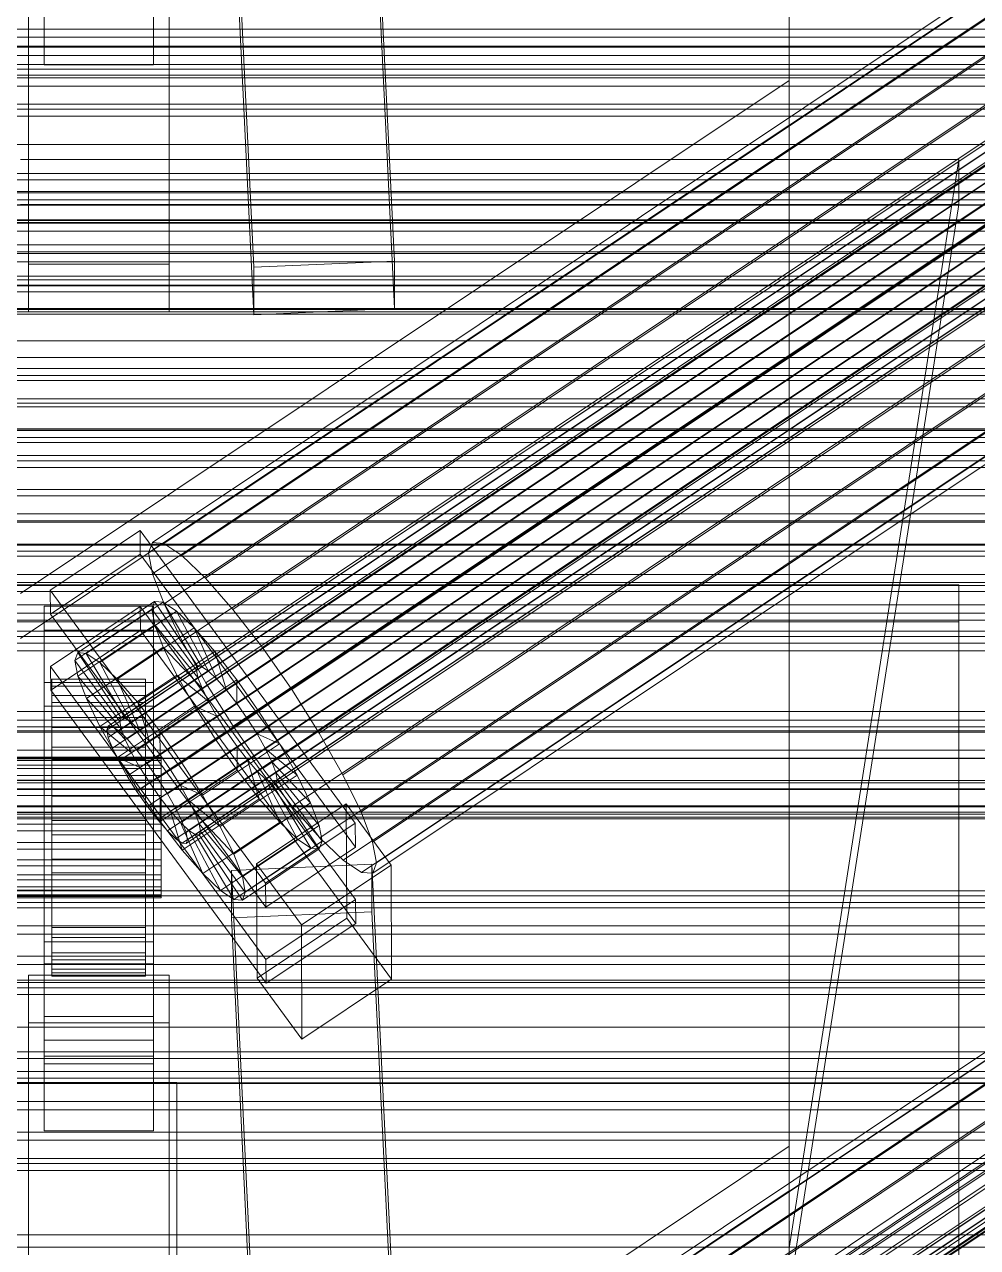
# Model space of a CAD drawing. Header units: millimetres. Extents: x -1970 to 59977, y -65068 to 6837.
# Drawn here: x 130.5 to 252.4, y -32766 to -32609.7 of the extents above; entities that cross this region are included whole.
import ezdxf

# ---------------------------------------------------------------- set-up
doc = ezdxf.new("R2010")
doc.units = ezdxf.units.MM
for name, color, linetype, lineweight in [('frontal_C01', 7, 'Continuous', 0), ('frontal_C01-mix', 7, 'Continuous', 0), ('frontal_C02', 7, 'Continuous', 0), ('frontal_C03', 7, 'Continuous', 0), ('frontal_C03-dry', 7, 'Continuous', 0), ('frontal_tolva', 7, 'Continuous', 0)]:
    doc.layers.add(name, color=color, linetype=linetype, lineweight=lineweight)

msp = doc.modelspace()

# ---------------------------------------------------------------- linework, layer by layer
at = {"layer": 'frontal_C01'}
for p, q in [((228.298, -32616.845), (228.298, -32480.607)), ((228.298, -32486.326), (228.298, -32622.564)), ((146.872, -32675.92), (331.181, -32552.922)), ((148.32, -32676.035), (332.629, -32553.036)), ((146.383, -32677.246), (330.692, -32554.247)), ((150.629, -32677.582), (334.938, -32554.584)), ((141.218, -32699.409), (355.017, -32556.731)), ((141.731, -32699.45), (355.53, -32556.772)), ((146.887, -32679.922), (331.197, -32556.924)), ((141.045, -32699.879), (354.844, -32557.201)), ((141.224, -32700.827), (355.022, -32558.149)), ((142.549, -32699.998), (356.348, -32557.32)), ((143.617, -32701.017), (357.415, -32558.339)), ((153.641, -32680.457), (337.95, -32557.459)), ((141.742, -32702.189), (355.541, -32559.511)), ((144.861, -32702.436), (358.659, -32559.758)), ((142.565, -32703.872), (356.363, -32561.194)), ((359.995, -32561.482), (146.196, -32704.16)), ((148.35, -32683.766), (332.659, -32560.768)), ((157.152, -32684.464), (341.461, -32561.465)), ((143.635, -32705.761), (357.434, -32563.084)), ((147.533, -32706.07), (361.332, -32563.393)), ((144.881, -32707.728), (358.68, -32565.05)), ((148.779, -32708.037), (362.578, -32565.359)), ((150.672, -32688.516), (334.981, -32565.518)), ((345.231, -32566.33), (160.922, -32689.328)), ((146.218, -32709.639), (360.017, -32566.961)), ((149.85, -32709.927), (363.648, -32567.249)), ((147.554, -32711.362), (361.352, -32568.685)), ((150.672, -32711.61), (364.471, -32568.932)), ((148.798, -32712.782), (362.596, -32570.104)), ((151.191, -32712.972), (364.989, -32570.294)), ((153.694, -32693.848), (338.003, -32570.85)), ((149.865, -32713.801), (363.664, -32571.123)), ((150.683, -32714.349), (364.482, -32571.671)), ((151.196, -32714.39), (364.995, -32571.712)), ((151.369, -32713.92), (365.168, -32571.242)), ((164.693, -32694.72), (349.002, -32571.722)), ((157.211, -32699.399), (341.52, -32576.401)), ((168.21, -32700.271), (352.519, -32577.273)), ((159.83, -32640.723), (156.962, -32581.581)), ((160.982, -32704.791), (345.291, -32581.793)), ((174.943, -32580.79), (177.811, -32639.932)), ((171.232, -32705.603), (355.541, -32582.605)), ((164.752, -32709.655), (349.061, -32586.657)), ((159.83, -32646.811), (156.962, -32587.67)), ((173.554, -32710.353), (357.863, -32587.355)), ((177.811, -32646.02), (174.943, -32586.878)), ((168.263, -32713.662), (352.572, -32590.664)), ((175.016, -32714.197), (359.326, -32591.199)), ((171.275, -32716.537), (355.584, -32593.539)), ((175.521, -32716.873), (359.83, -32593.875)), ((131, -32640.326), (131, -32594.984)), ((149, -32594.984), (149, -32640.326)), ((173.584, -32718.084), (357.893, -32595.086)), ((175.032, -32718.199), (359.341, -32595.201)), ((133, -32600.249), (133, -32614.859)), ((147, -32614.859), (147, -32600.249)), ((131, -32646.413), (131, -32601.072)), ((149, -32646.413), (149, -32601.072)), ((133, -32605.333), (133, -32614.859)), ((147, -32614.859), (147, -32605.333)), ((133, -32614.859), (147, -32614.859)), ((228.298, -32616.845), (130, -32682.444)), ((228.298, -32753.083), (228.298, -32616.845)), ((228.298, -32616.845), (228.298, -32622.564)), ((130, -32688.163), (228.298, -32622.564)), ((228.298, -32622.564), (228.298, -32758.802)), ((300, -32631.039), (-300, -32631.039)), ((-425, -32634.686), (425, -32634.686)), ((149, -32640.326), (131, -32640.326)), ((131, -32640.326), (131, -32646.413)), ((149, -32646.413), (149, -32640.326)), ((177.811, -32639.932), (159.83, -32640.723)), ((159.83, -32640.723), (159.83, -32646.811)), ((177.811, -32646.02), (177.811, -32639.932)), ((300, -32643.122), (-300, -32643.122)), ((425, -32646.116), (-425, -32646.116)), ((159.83, -32646.811), (177.811, -32646.02)), ((131, -32646.413), (149, -32646.413)), ((425, -32650.148), (-425, -32650.148)), ((-425, -32661.579), (425, -32661.579)), ((300, -32661.381), (-300, -32661.381)), ((300, -32669.925), (-300, -32669.925)), ((133.809, -32682.019), (145.277, -32674.366)), ((145.277, -32674.366), (145.289, -32677.41)), ((145.277, -32674.366), (172.809, -32711.809)), ((145.289, -32677.41), (133.821, -32685.063)), ((172.821, -32714.853), (145.289, -32677.41)), ((146.383, -32677.246), (146.872, -32675.92)), ((146.887, -32679.922), (146.383, -32677.246)), ((146.872, -32675.92), (148.32, -32676.035)), ((148.32, -32676.035), (150.629, -32677.582)), ((150.629, -32677.582), (153.641, -32680.457)), ((148.35, -32683.766), (146.887, -32679.922)), ((153.641, -32680.457), (157.152, -32684.464)), ((300, -32681.404), (-300, -32681.404)), ((250, -32681.31), (-250, -32681.31)), ((133.821, -32685.063), (133.809, -32682.019)), ((161.341, -32719.463), (133.809, -32682.019)), ((250, -35586.788), (250, -32681.31)), ((250, -32686.07), (250, -32681.31)), ((137.313, -32689.993), (147.143, -32683.433)), ((138.396, -32690.079), (148.226, -32683.519)), ((147.143, -32683.433), (146.777, -32684.425)), ((148.226, -32683.519), (147.143, -32683.433)), ((147.143, -32683.433), (152.686, -32691.756)), ((149.953, -32684.676), (148.226, -32683.519)), ((148.226, -32683.519), (153.199, -32691.796)), ((133, -32687.101), (133, -32684.057)), ((133, -32684.057), (147, -32684.057)), ((133, -32729.779), (133, -32684.057)), ((133.821, -32685.063), (161.353, -32722.506)), ((133.847, -32691.759), (145.315, -32684.106)), ((136.948, -32690.985), (146.777, -32684.425)), ((140.123, -32691.236), (149.953, -32684.676)), ((145.315, -32684.106), (145.327, -32687.15)), ((145.315, -32684.106), (172.847, -32721.55)), ((146.777, -32684.425), (152.513, -32692.225)), ((146.777, -32684.425), (147.155, -32686.426)), ((147, -32684.057), (147, -32687.101)), ((147, -32684.057), (147, -32729.779)), ((150.672, -32688.516), (148.35, -32683.766)), ((152.207, -32686.827), (149.953, -32684.676)), ((149.953, -32684.676), (154.017, -32692.345)), ((157.152, -32684.464), (160.922, -32689.328)), ((300, -32685.826), (-300, -32685.826)), ((-250, -32686.07), (250, -32686.07)), ((137.325, -32692.986), (147.155, -32686.426)), ((147.155, -32686.426), (152.692, -32693.174)), ((147.155, -32686.426), (148.249, -32689.302)), ((250, -32686.07), (250, -35591.549)), ((147, -32687.101), (133, -32687.101)), ((133, -32687.101), (133, -32732.823)), ((145.327, -32687.15), (133.859, -32694.803)), ((142.377, -32693.387), (152.207, -32686.827)), ((172.859, -32724.593), (145.327, -32687.15)), ((147, -32732.823), (147, -32687.101)), ((154.833, -32689.824), (152.207, -32686.827)), ((152.207, -32686.827), (155.085, -32693.363)), ((300, -32689.741), (-300, -32689.741)), ((138.419, -32695.862), (148.249, -32689.302)), ((145.003, -32696.384), (154.833, -32689.824)), ((146.872, -32812.158), (331.181, -32689.16)), ((148.249, -32689.302), (153.21, -32694.536)), ((148.249, -32689.302), (149.985, -32692.855)), ((148.32, -32812.273), (332.629, -32689.275)), ((153.694, -32693.848), (150.672, -32688.516)), ((157.653, -32693.463), (154.833, -32689.824)), ((154.833, -32689.824), (156.329, -32694.783)), ((160.922, -32689.328), (164.693, -32694.72)), ((136.948, -32690.985), (137.313, -32689.993)), ((142.683, -32698.785), (136.948, -32690.985)), ((137.325, -32692.986), (136.948, -32690.985)), ((142.856, -32698.316), (137.313, -32689.993)), ((137.313, -32689.993), (138.396, -32690.079)), ((143.369, -32698.356), (138.396, -32690.079)), ((138.396, -32690.079), (140.123, -32691.236)), ((144.188, -32698.905), (140.123, -32691.236)), ((140.123, -32691.236), (142.377, -32693.387)), ((146.383, -32813.484), (330.692, -32690.486)), ((150.629, -32813.82), (334.938, -32690.822)), ((133.859, -32694.803), (133.847, -32691.759)), ((161.379, -32729.203), (133.847, -32691.759)), ((142.862, -32699.734), (137.325, -32692.986)), ((138.419, -32695.862), (137.325, -32692.986)), ((140.156, -32699.415), (149.985, -32692.855)), ((141.218, -32835.647), (355.017, -32692.969)), ((141.731, -32835.688), (355.53, -32693.01)), ((152.513, -32692.225), (142.683, -32698.785)), ((152.686, -32691.756), (142.856, -32698.316)), ((153.199, -32691.796), (143.369, -32698.356)), ((154.017, -32692.345), (144.188, -32698.905)), ((149.985, -32692.855), (154.033, -32696.219)), ((149.985, -32692.855), (152.246, -32696.844)), ((152.513, -32692.225), (152.686, -32691.756)), ((152.692, -32693.174), (152.513, -32692.225)), ((152.686, -32691.756), (153.199, -32691.796)), ((153.199, -32691.796), (154.017, -32692.345)), ((154.017, -32692.345), (155.085, -32693.363)), ((133, -32696.841), (133, -32693.797)), ((133, -32693.797), (147, -32693.797)), ((133, -32739.519), (133, -32693.797)), ((134, -32703.368), (134, -32693.379)), ((134, -32693.379), (134, -32693.792)), ((134, -32693.379), (146, -32693.379)), ((134, -32694.259), (134, -32693.379)), ((134, -32703.563), (134, -32693.792)), ((134, -32693.792), (134, -32695.471)), ((134, -32693.792), (146, -32693.792)), ((134, -32703.785), (134, -32694.259)), ((134, -32694.259), (146, -32694.259)), ((134, -32696.372), (134, -32694.259)), ((141.045, -32836.117), (354.844, -32693.439)), ((141.224, -32837.065), (355.022, -32694.387)), ((145.255, -32699.923), (142.377, -32693.387)), ((142.377, -32693.387), (145.003, -32696.384)), ((142.549, -32836.236), (356.348, -32693.558)), ((152.692, -32693.174), (142.862, -32699.734)), ((153.21, -32694.536), (143.38, -32701.096)), ((143.617, -32837.255), (357.415, -32694.577)), ((155.085, -32693.363), (145.255, -32699.923)), ((146, -32693.792), (146, -32693.379)), ((146, -32693.379), (146, -32703.368)), ((146, -32693.379), (146, -32694.259)), ((146, -32695.471), (146, -32693.792)), ((146, -32693.792), (146, -32703.563)), ((146, -32694.259), (146, -32703.785)), ((146, -32694.259), (146, -32696.372)), ((146.887, -32816.16), (331.197, -32693.162)), ((147, -32693.797), (147, -32696.841)), ((147, -32693.797), (147, -32739.519)), ((157.653, -32693.463), (147.823, -32700.023)), ((153.21, -32694.536), (152.692, -32693.174)), ((154.033, -32696.219), (153.21, -32694.536)), ((153.641, -32816.695), (337.95, -32693.697)), ((157.211, -32699.399), (153.694, -32693.848)), ((155.085, -32693.363), (156.329, -32694.783)), ((157.665, -32696.507), (157.653, -32693.463)), ((160.474, -32697.496), (157.653, -32693.463)), ((133.859, -32694.803), (161.391, -32732.246)), ((134, -32704.358), (134, -32695.471)), ((134, -32695.471), (134, -32698.3)), ((134, -32695.471), (146, -32695.471)), ((143.38, -32701.096), (138.419, -32695.862)), ((140.156, -32699.415), (138.419, -32695.862)), ((141.742, -32838.427), (355.541, -32695.749)), ((146, -32698.3), (146, -32695.471)), ((146, -32695.471), (146, -32704.358)), ((156.329, -32694.783), (146.499, -32701.343)), ((156.329, -32694.783), (157.665, -32696.507)), ((164.693, -32694.72), (168.21, -32700.271)), ((147, -32696.841), (133, -32696.841)), ((133, -32696.841), (133, -32742.563)), ((134, -32704.786), (134, -32696.372)), ((134, -32696.372), (146, -32696.372)), ((134, -32699.575), (134, -32696.372)), ((142.416, -32703.404), (152.246, -32696.844)), ((154.033, -32696.219), (144.203, -32702.779)), ((146.499, -32701.343), (145.003, -32696.384)), ((145.003, -32696.384), (147.823, -32700.023)), ((146, -32696.372), (146, -32704.786)), ((146, -32696.372), (146, -32699.575)), ((147, -32742.563), (147, -32696.841)), ((147.835, -32703.067), (157.665, -32696.507)), ((148.35, -32820.004), (332.659, -32697.006)), ((150.644, -32704.056), (160.474, -32697.496)), ((152.246, -32696.844), (155.103, -32698.108)), ((152.246, -32696.844), (154.877, -32700.996)), ((155.103, -32698.108), (154.033, -32696.219)), ((157.152, -32820.702), (341.461, -32697.704)), ((157.665, -32696.507), (159.001, -32698.417)), ((160.474, -32697.496), (159.001, -32698.417)), ((163.105, -32701.648), (160.474, -32697.496)), ((134, -32705.699), (134, -32698.3)), ((134, -32698.3), (134, -32702.087)), ((134, -32698.3), (146, -32698.3)), ((142.856, -32698.316), (142.683, -32698.785)), ((142.683, -32698.785), (142.862, -32699.734)), ((143.369, -32698.356), (142.856, -32698.316)), ((144.188, -32698.905), (143.369, -32698.356)), ((145.255, -32699.923), (144.188, -32698.905)), ((155.103, -32698.108), (145.274, -32704.668)), ((146, -32702.087), (146, -32698.3)), ((146, -32698.3), (146, -32705.699)), ((159.001, -32698.417), (149.171, -32704.977)), ((156.35, -32700.075), (155.103, -32698.108)), ((159.001, -32698.417), (160.247, -32700.384)), ((134, -32706.303), (134, -32699.575)), ((134, -32699.575), (146, -32699.575)), ((134, -32703.649), (134, -32699.575)), ((144.203, -32702.779), (140.156, -32699.415)), ((142.416, -32703.404), (140.156, -32699.415)), ((141.045, -32699.879), (141.218, -32699.409)), ((141.224, -32700.827), (141.045, -32699.879)), ((141.218, -32699.409), (141.731, -32699.45)), ((141.742, -32702.189), (141.224, -32700.827)), ((141.731, -32699.45), (142.549, -32699.998)), ((142.549, -32699.998), (143.617, -32701.017)), ((142.862, -32699.734), (143.38, -32701.096)), ((146.499, -32701.343), (145.255, -32699.923)), ((146, -32699.575), (146, -32706.303)), ((146, -32699.575), (146, -32703.649)), ((156.35, -32700.075), (146.52, -32706.635)), ((147.823, -32700.023), (147.835, -32703.067)), ((147.823, -32700.023), (150.644, -32704.056)), ((160.247, -32700.384), (150.417, -32706.944)), ((154.877, -32700.996), (156.35, -32700.075)), ((157.686, -32701.986), (156.35, -32700.075)), ((160.982, -32704.791), (157.211, -32699.399)), ((163.105, -32701.648), (160.247, -32700.384)), ((160.247, -32700.384), (161.318, -32702.273)), ((168.21, -32700.271), (171.232, -32705.603)), ((134, -32707.493), (134, -32702.087)), ((134, -32702.087), (134, -32706.574)), ((134, -32702.087), (146, -32702.087)), ((142.565, -32703.872), (141.742, -32702.189)), ((143.38, -32701.096), (144.203, -32702.779)), ((143.617, -32701.017), (144.861, -32702.436)), ((145.047, -32707.556), (154.877, -32700.996)), ((146, -32706.574), (146, -32702.087)), ((146, -32702.087), (146, -32707.493)), ((147.835, -32703.067), (146.499, -32701.343)), ((157.686, -32701.986), (147.856, -32708.545)), ((150.672, -32824.754), (334.981, -32701.756)), ((161.318, -32702.273), (151.488, -32708.833)), ((153.275, -32708.208), (163.105, -32701.648)), ((154.877, -32700.996), (157.698, -32705.029)), ((157.698, -32705.029), (157.686, -32701.986)), ((159.022, -32703.709), (157.686, -32701.986)), ((165.365, -32705.637), (161.318, -32702.273)), ((161.318, -32702.273), (162.14, -32703.957)), ((165.365, -32705.637), (163.105, -32701.648)), ((-148, -32703.368), (148, -32703.368)), ((-148, -32703.563), (148, -32703.563)), ((-148, -32703.785), (148, -32703.785)), ((134, -32703.563), (134, -32703.368)), ((146, -32703.368), (134, -32703.368)), ((134, -32703.368), (134, -32703.785)), ((134, -32704.358), (134, -32703.563)), ((146, -32703.563), (134, -32703.563)), ((134, -32708.233), (134, -32703.649)), ((134, -32703.649), (146, -32703.649)), ((134, -32708.317), (134, -32703.649)), ((146, -32703.785), (134, -32703.785)), ((134, -32703.785), (134, -32704.786)), ((145.274, -32704.668), (142.416, -32703.404)), ((145.047, -32707.556), (142.416, -32703.404)), ((143.635, -32705.761), (142.565, -32703.872)), ((144.203, -32702.779), (145.274, -32704.668)), ((144.861, -32702.436), (146.196, -32704.16)), ((146, -32703.368), (146, -32703.563)), ((146, -32703.785), (146, -32703.368)), ((146, -32703.563), (146, -32704.358)), ((146, -32703.649), (146, -32708.233)), ((146, -32703.649), (146, -32708.317)), ((146, -32704.786), (146, -32703.785)), ((149.171, -32704.977), (147.835, -32703.067)), ((148, -32703.563), (148, -32703.368)), ((148, -32703.368), (148, -32703.785)), ((148, -32704.358), (148, -32703.563)), ((148, -32703.785), (148, -32704.786)), ((159.022, -32703.709), (149.192, -32710.269)), ((162.14, -32703.957), (152.311, -32710.516)), ((160.518, -32708.668), (159.022, -32703.709)), ((160.266, -32705.129), (159.022, -32703.709)), ((345.231, -32702.568), (160.922, -32825.566)), ((167.102, -32709.19), (162.14, -32703.957)), ((162.14, -32703.957), (162.659, -32705.319)), ((-148, -32704.358), (148, -32704.358)), ((-148, -32704.786), (148, -32704.786)), ((134, -32705.699), (134, -32704.358)), ((146, -32704.358), (134, -32704.358)), ((146, -32704.786), (134, -32704.786)), ((134, -32704.786), (134, -32706.303)), ((145.274, -32704.668), (146.52, -32706.635)), ((146, -32704.358), (146, -32705.699)), ((146, -32706.303), (146, -32704.786)), ((146.196, -32704.16), (147.533, -32706.07)), ((147.868, -32711.589), (157.698, -32705.029)), ((148, -32705.699), (148, -32704.358)), ((148, -32704.786), (148, -32706.303)), ((149.171, -32704.977), (150.644, -32704.056)), ((150.417, -32706.944), (149.171, -32704.977)), ((160.266, -32705.129), (150.436, -32711.689)), ((150.644, -32704.056), (153.275, -32708.208)), ((162.659, -32705.319), (152.829, -32711.878)), ((157.698, -32705.029), (160.518, -32708.668)), ((163.144, -32711.665), (160.266, -32705.129)), ((161.333, -32706.148), (160.266, -32705.129)), ((164.752, -32709.655), (160.982, -32704.791)), ((168.196, -32712.066), (162.659, -32705.319)), ((162.659, -32705.319), (162.837, -32706.267)), ((-148, -32705.699), (148, -32705.699)), ((-148, -32706.303), (148, -32706.303)), ((134, -32707.493), (134, -32705.699)), ((146, -32705.699), (134, -32705.699)), ((146, -32706.303), (134, -32706.303)), ((134, -32706.303), (134, -32708.233)), ((134, -32706.574), (134, -32709.618)), ((146, -32706.574), (134, -32706.574)), ((134, -32706.574), (134, -32711.456)), ((144.881, -32707.728), (143.635, -32705.761)), ((146.52, -32706.635), (145.047, -32707.556)), ((146, -32705.699), (146, -32707.493)), ((146, -32708.233), (146, -32706.303)), ((146, -32709.618), (146, -32706.574)), ((146, -32711.456), (146, -32706.574)), ((146.52, -32706.635), (147.856, -32708.545)), ((147.533, -32706.07), (148.779, -32708.037)), ((148, -32707.493), (148, -32705.699)), ((148, -32706.303), (148, -32708.233)), ((151.488, -32708.833), (150.417, -32706.944)), ((150.417, -32706.944), (153.275, -32708.208)), ((161.333, -32706.148), (151.503, -32712.707)), ((162.151, -32706.696), (152.321, -32713.256)), ((162.664, -32706.737), (152.835, -32713.296)), ((162.837, -32706.267), (153.008, -32712.827)), ((153.694, -32830.086), (338.003, -32707.088)), ((155.535, -32712.197), (165.365, -32705.637)), ((165.397, -32713.816), (161.333, -32706.148)), ((162.151, -32706.696), (161.333, -32706.148)), ((167.125, -32714.973), (162.151, -32706.696)), ((162.664, -32706.737), (162.151, -32706.696)), ((162.837, -32706.267), (162.664, -32706.737)), ((168.208, -32715.059), (162.664, -32706.737)), ((168.573, -32714.068), (162.837, -32706.267)), ((167.102, -32709.19), (165.365, -32705.637)), ((171.232, -32705.603), (173.554, -32710.353)), ((-148, -32707.493), (148, -32707.493)), ((-148, -32708.233), (148, -32708.233)), ((134, -32709.618), (134, -32707.493)), ((146, -32707.493), (134, -32707.493)), ((146, -32708.233), (134, -32708.233)), ((134, -32708.233), (134, -32710.443)), ((134, -32710.443), (134, -32708.317)), ((134, -32708.317), (146, -32708.317)), ((134, -32713.259), (134, -32708.317)), ((146.218, -32709.639), (144.881, -32707.728)), ((147.868, -32711.589), (145.047, -32707.556)), ((146, -32707.493), (146, -32709.618)), ((146, -32710.443), (146, -32708.233)), ((146, -32708.317), (146, -32710.443)), ((146, -32708.317), (146, -32713.259)), ((147.856, -32708.545), (147.868, -32711.589)), ((147.856, -32708.545), (149.192, -32710.269)), ((148, -32709.618), (148, -32707.493)), ((148, -32708.233), (148, -32710.443)), ((148.779, -32708.037), (149.85, -32709.927)), ((150.688, -32715.228), (160.518, -32708.668)), ((153.275, -32708.208), (155.535, -32712.197)), ((160.518, -32708.668), (163.144, -32711.665)), ((148, -32709.618), (-148, -32709.618)), ((134, -32709.618), (146, -32709.618)), ((134, -32711.93), (134, -32709.618)), ((146, -32709.618), (146, -32711.93)), ((147.554, -32711.362), (146.218, -32709.639)), ((148, -32711.93), (148, -32709.618)), ((149.85, -32709.927), (150.672, -32711.61)), ((152.311, -32710.516), (151.488, -32708.833)), ((151.488, -32708.833), (155.535, -32712.197)), ((157.272, -32715.75), (167.102, -32709.19)), ((160.19, -32716.989), (171.658, -32709.336)), ((168.263, -32713.662), (164.752, -32709.655)), ((168.196, -32712.066), (167.102, -32709.19)), ((171.658, -32709.336), (171.715, -32723.946)), ((171.658, -32709.336), (177.394, -32717.137)), ((-148, -32710.443), (148, -32710.443)), ((146, -32710.443), (134, -32710.443)), ((134, -32710.443), (134, -32712.785)), ((134, -32711.93), (134, -32711.456)), ((134, -32711.456), (134, -32716.398)), ((134, -32711.456), (146, -32711.456)), ((146, -32712.785), (146, -32710.443)), ((146, -32716.398), (146, -32711.456)), ((146, -32711.456), (146, -32711.93)), ((148.798, -32712.782), (147.554, -32711.362)), ((150.688, -32715.228), (147.868, -32711.589)), ((148, -32710.443), (148, -32712.785)), ((149.192, -32710.269), (150.688, -32715.228)), ((149.192, -32710.269), (150.436, -32711.689)), ((150.436, -32711.689), (153.314, -32718.225)), ((150.436, -32711.689), (151.503, -32712.707)), ((150.672, -32711.61), (151.191, -32712.972)), ((152.829, -32711.878), (152.311, -32710.516)), ((152.311, -32710.516), (157.272, -32715.75)), ((153.314, -32718.225), (163.144, -32711.665)), ((172.809, -32711.809), (161.341, -32719.463)), ((163.144, -32711.665), (165.397, -32713.816)), ((172.821, -32714.853), (172.809, -32711.809)), ((173.554, -32710.353), (175.016, -32714.197)), ((-148, -32711.93), (148, -32711.93)), ((-148, -32712.785), (148, -32712.785)), ((134, -32714.272), (134, -32711.93)), ((146, -32711.93), (134, -32711.93)), ((134, -32712.785), (134, -32713.259)), ((146, -32712.785), (134, -32712.785)), ((134, -32712.785), (134, -32715.097)), ((134, -32713.259), (146, -32713.259)), ((134, -32718.141), (134, -32713.259)), ((146, -32711.93), (146, -32714.272)), ((146, -32713.259), (146, -32712.785)), ((146, -32715.097), (146, -32712.785)), ((146, -32713.259), (146, -32718.141)), ((148, -32714.272), (148, -32711.93)), ((148, -32712.785), (148, -32715.097)), ((149.865, -32713.801), (148.798, -32712.782)), ((151.191, -32712.972), (151.369, -32713.92)), ((151.503, -32712.707), (155.567, -32720.376)), ((151.503, -32712.707), (152.321, -32713.256)), ((152.321, -32713.256), (157.295, -32721.533)), ((152.321, -32713.256), (152.835, -32713.296)), ((153.008, -32712.827), (152.829, -32711.878)), ((152.829, -32711.878), (158.366, -32718.626)), ((152.835, -32713.296), (153.008, -32712.827)), ((152.835, -32713.296), (158.378, -32721.619)), ((153.008, -32712.827), (158.743, -32720.627)), ((155.535, -32712.197), (157.272, -32715.75)), ((158.366, -32718.626), (168.196, -32712.066)), ((168.573, -32714.068), (168.196, -32712.066)), ((-148, -32714.272), (148, -32714.272)), ((134, -32716.482), (134, -32714.272)), ((134, -32714.272), (134, -32716.398)), ((146, -32714.272), (134, -32714.272)), ((146, -32716.398), (146, -32714.272)), ((146, -32714.272), (146, -32716.482)), ((148, -32716.482), (148, -32714.272)), ((150.683, -32714.349), (149.865, -32713.801)), ((151.196, -32714.39), (150.683, -32714.349)), ((151.369, -32713.92), (151.196, -32714.39)), ((155.567, -32720.376), (165.397, -32713.816)), ((158.743, -32720.627), (168.573, -32714.068)), ((161.353, -32722.506), (172.821, -32714.853)), ((165.397, -32713.816), (167.125, -32714.973)), ((168.208, -32715.059), (168.573, -32714.068)), ((171.275, -32716.537), (168.263, -32713.662)), ((175.016, -32714.197), (175.521, -32716.873)), ((-148, -32715.097), (148, -32715.097)), ((-148, -32716.482), (148, -32716.482)), ((134, -32715.097), (134, -32718.141)), ((146, -32715.097), (134, -32715.097)), ((134, -32715.097), (134, -32717.222)), ((134, -32716.398), (134, -32721.066)), ((134, -32716.398), (146, -32716.398)), ((134, -32718.412), (134, -32716.482)), ((134, -32716.482), (134, -32721.066)), ((146, -32716.482), (134, -32716.482)), ((146, -32718.141), (146, -32715.097)), ((146, -32717.222), (146, -32715.097)), ((146, -32721.066), (146, -32716.398)), ((146, -32721.066), (146, -32716.482)), ((146, -32716.482), (146, -32718.412)), ((148, -32715.097), (148, -32717.222)), ((148, -32718.412), (148, -32716.482)), ((153.314, -32718.225), (150.688, -32715.228)), ((157.272, -32715.75), (158.366, -32718.626)), ((157.295, -32721.533), (167.125, -32714.973)), ((158.378, -32721.619), (168.208, -32715.059)), ((167.125, -32714.973), (168.208, -32715.059)), ((-148, -32717.222), (148, -32717.222)), ((134, -32717.222), (134, -32722.628)), ((146, -32717.222), (134, -32717.222)), ((134, -32717.222), (134, -32719.016)), ((146, -32722.628), (146, -32717.222)), ((146, -32719.016), (146, -32717.222)), ((148, -32717.222), (148, -32719.016)), ((156.962, -32717.819), (174.943, -32717.028)), ((156.962, -32723.908), (156.962, -32717.819)), ((159.83, -32776.961), (156.962, -32717.819)), ((160.247, -32731.599), (160.19, -32716.989)), ((165.926, -32724.79), (160.19, -32716.989)), ((177.394, -32717.137), (165.926, -32724.79)), ((173.584, -32718.084), (171.275, -32716.537)), ((174.943, -32717.028), (174.943, -32723.117)), ((174.943, -32717.028), (177.811, -32776.17)), ((175.521, -32716.873), (175.032, -32718.199)), ((177.451, -32731.747), (177.394, -32717.137)), ((-148, -32718.412), (148, -32718.412)), ((-148, -32719.016), (148, -32719.016)), ((134, -32718.141), (146, -32718.141)), ((134, -32722.628), (134, -32718.141)), ((134, -32719.929), (134, -32718.412)), ((134, -32718.412), (134, -32725.14)), ((146, -32718.412), (134, -32718.412)), ((134, -32719.016), (134, -32726.415)), ((146, -32719.016), (134, -32719.016)), ((134, -32719.016), (134, -32720.357)), ((146, -32718.141), (146, -32722.628)), ((146, -32725.14), (146, -32718.412)), ((146, -32718.412), (146, -32719.929)), ((146, -32726.415), (146, -32719.016)), ((146, -32720.357), (146, -32719.016)), ((148, -32719.929), (148, -32718.412)), ((148, -32719.016), (148, -32720.357)), ((155.567, -32720.376), (153.314, -32718.225)), ((158.366, -32718.626), (158.743, -32720.627)), ((161.341, -32719.463), (161.353, -32722.506)), ((175.032, -32718.199), (173.584, -32718.084)), ((-148, -32719.929), (148, -32719.929)), ((-148, -32720.357), (148, -32720.357)), ((-148, -32720.93), (148, -32720.93)), ((-148, -32721.152), (148, -32721.152)), ((134, -32720.93), (134, -32719.929)), ((134, -32719.929), (134, -32728.342)), ((146, -32719.929), (134, -32719.929)), ((134, -32720.357), (134, -32729.244)), ((146, -32720.357), (134, -32720.357)), ((134, -32720.357), (134, -32721.152)), ((134, -32721.347), (134, -32720.93)), ((134, -32720.93), (134, -32730.456)), ((146, -32720.93), (134, -32720.93)), ((134, -32721.066), (134, -32725.14)), ((134, -32721.066), (146, -32721.066)), ((134, -32721.152), (134, -32730.923)), ((146, -32721.152), (134, -32721.152)), ((134, -32721.152), (134, -32721.347)), ((146, -32728.342), (146, -32719.929)), ((146, -32719.929), (146, -32720.93)), ((146, -32729.244), (146, -32720.357)), ((146, -32721.152), (146, -32720.357)), ((146, -32730.456), (146, -32720.93)), ((146, -32720.93), (146, -32721.347)), ((146, -32725.14), (146, -32721.066)), ((146, -32730.923), (146, -32721.152)), ((146, -32721.347), (146, -32721.152)), ((148, -32720.93), (148, -32719.929)), ((148, -32720.357), (148, -32721.152)), ((148, -32721.347), (148, -32720.93)), ((148, -32721.152), (148, -32721.347)), ((157.295, -32721.533), (155.567, -32720.376)), ((158.743, -32720.627), (158.378, -32721.619)), ((-148, -32721.347), (148, -32721.347)), ((134, -32721.347), (134, -32731.336)), ((146, -32721.347), (134, -32721.347)), ((134, -32722.628), (146, -32722.628)), ((134, -32726.415), (134, -32722.628)), ((146, -32731.336), (146, -32721.347)), ((146, -32722.628), (146, -32726.415)), ((158.378, -32721.619), (157.295, -32721.533)), ((172.847, -32721.55), (161.379, -32729.203)), ((172.859, -32724.593), (172.847, -32721.55)), ((174.943, -32723.117), (156.962, -32723.908)), ((159.83, -32783.049), (156.962, -32723.908)), ((171.715, -32723.946), (160.247, -32731.599)), ((177.451, -32731.747), (171.715, -32723.946)), ((177.811, -32782.258), (174.943, -32723.117)), ((134, -32725.14), (134, -32728.342)), ((134, -32725.14), (146, -32725.14)), ((146, -32728.342), (146, -32725.14)), ((161.391, -32732.246), (172.859, -32724.593)), ((165.926, -32724.79), (165.983, -32739.4)), ((133, -32741.571), (133, -32726.961)), ((133, -32726.961), (147, -32726.961)), ((133, -32736.487), (133, -32726.961)), ((134, -32726.415), (146, -32726.415)), ((134, -32729.244), (134, -32726.415)), ((146, -32726.415), (146, -32729.244)), ((147, -32726.961), (147, -32741.571)), ((147, -32726.961), (147, -32736.487)), ((134, -32728.342), (134, -32730.456)), ((134, -32728.342), (146, -32728.342)), ((146, -32730.456), (146, -32728.342)), ((147, -32729.779), (133, -32729.779)), ((133, -32729.779), (133, -32732.823)), ((134, -32729.244), (146, -32729.244)), ((134, -32730.923), (134, -32729.244)), ((134, -32730.456), (134, -32731.336)), ((134, -32730.456), (146, -32730.456)), ((146, -32729.244), (146, -32730.923)), ((146, -32731.336), (146, -32730.456)), ((147, -32732.823), (147, -32729.779)), ((161.379, -32729.203), (161.391, -32732.246)), ((131, -32737.31), (131, -32731.222)), ((131, -32731.222), (149, -32731.222)), ((131, -32776.564), (131, -32731.222)), ((134, -32730.923), (146, -32730.923)), ((134, -32731.336), (134, -32730.923)), ((134, -32731.336), (146, -32731.336)), ((146, -32730.923), (146, -32731.336)), ((149, -32731.222), (149, -32737.31)), ((149, -32731.222), (149, -32776.564)), ((160.247, -32731.599), (165.983, -32739.4)), ((165.983, -32739.4), (177.451, -32731.747)), ((133, -32732.823), (147, -32732.823)), ((147, -32736.487), (133, -32736.487)), ((133, -32736.487), (133, -32751.097)), ((147, -32751.097), (147, -32736.487)), ((149, -32737.31), (131, -32737.31)), ((131, -32782.651), (131, -32737.31)), ((149, -32782.651), (149, -32737.31)), ((147, -32739.519), (133, -32739.519)), ((133, -32739.519), (133, -32742.563)), ((147, -32742.563), (147, -32739.519)), ((147, -32741.571), (133, -32741.571)), ((133, -32741.571), (133, -32751.097)), ((133, -32742.563), (147, -32742.563)), ((147, -32751.097), (147, -32741.571)), ((133, -32751.097), (147, -32751.097)), ((228.298, -32753.083), (130, -32818.682)), ((228.298, -32889.321), (228.298, -32753.083)), ((228.298, -32753.083), (228.298, -32758.802)), ((130, -32824.401), (228.298, -32758.802)), ((228.298, -32758.802), (228.298, -32895.04))]:
    msp.add_line(p, q, dxfattribs=at)
at = {"layer": 'frontal_C01-mix'}
for p, q in [((-150, -32744.944), (150, -32744.944)), ((150, -32744.944), (150, -33000))]:
    msp.add_line(p, q, dxfattribs=at)
at = {"layer": 'frontal_C02'}
for p, q in [((300, -32625.048), (-300, -32625.048)), ((250, -32626.968), (130, -32626.968)), ((228.298, -32766.096), (250, -32626.968)), ((250, -32626.968), (250, -32632.709)), ((300, -32629.557), (-300, -32629.557)), ((300, -32632.799), (-300, -32632.799)), ((130, -32632.709), (250, -32632.709)), ((250, -32632.709), (228.298, -32771.837)), ((300, -32646.018), (-300, -32646.018)), ((300, -32652.28), (-300, -32652.28)), ((300, -32673.309), (-300, -32673.309)), ((300, -32682.165), (-300, -32682.165)), ((146.872, -32825.491), (331.181, -32702.007)), ((148.32, -32825.688), (332.629, -32702.204)), ((146.383, -32826.734), (330.692, -32703.25)), ((150.629, -32827.311), (334.938, -32703.827)), ((146.887, -32829.333), (331.197, -32705.849)), ((153.641, -32830.252), (337.95, -32706.768)), ((300, -32709.571), (-300, -32709.571)), ((148.35, -32833.111), (332.659, -32709.627)), ((300, -32720.417), (-300, -32720.417)), ((-300, -32752.331), (300, -32752.331)), ((300, -32764.429), (-300, -32764.429))]:
    msp.add_line(p, q, dxfattribs=at)
at = {"layer": 'frontal_C03'}
for p, q in [((1250, -32610.305), (-1250, -32610.305)), ((-1250, -32611.334), (1250, -32611.334)), ((-1250, -32612.463), (1250, -32612.463)), ((1250, -32612.613), (-1250, -32612.613)), ((-1250, -32613.67), (1250, -32613.67)), ((-1250, -32614.801), (1250, -32614.801)), ((-1250, -32615.386), (1250, -32615.386)), ((-1250, -32616.183), (1250, -32616.183)), ((1250, -32616.522), (-1250, -32616.522)), ((1250, -32617.579), (-1250, -32617.579)), ((1250, -32619.887), (-1250, -32619.887)), ((1250, -32620.54), (-1250, -32620.54)), ((1250, -32621.422), (-1250, -32621.422)), ((1250, -32631.228), (-1250, -32631.228)), ((1250, -32632.109), (-1250, -32632.109)), ((1250, -32632.763), (-1250, -32632.763)), ((-1500, -32635.017), (1500, -32635.017)), ((1250, -32635.07), (-1250, -32635.07)), ((-1250, -32636.128), (1250, -32636.128)), ((1250, -32638.98), (-1250, -32638.98)), ((1250, -32640.037), (-1250, -32640.037)), ((1250, -32642.345), (-1250, -32642.345)), ((1250, -32642.998), (-1250, -32642.998)), ((1250, -32643.879), (-1250, -32643.879)), ((1500, -32646.426), (-1500, -32646.426)), ((1500, -32646.711), (-1500, -32646.711)), ((1250, -32653.686), (-1250, -32653.686)), ((1250, -32654.567), (-1250, -32654.567)), ((1250, -32655.221), (-1250, -32655.221)), ((-1500, -32658.119), (1500, -32658.119)), ((1250, -32657.528), (-1250, -32657.528)), ((-1250, -32658.585), (1250, -32658.585)), ((1250, -32661.437), (-1250, -32661.437)), ((1250, -32662.495), (-1250, -32662.495)), ((1250, -32664.802), (-1250, -32664.802)), ((1250, -32665.456), (-1250, -32665.456)), ((1250, -32666.337), (-1250, -32666.337)), ((1250, -32676.143), (-1250, -32676.143)), ((1250, -32677.025), (-1250, -32677.025)), ((1250, -32677.678), (-1250, -32677.678)), ((1250, -32679.986), (-1250, -32679.986)), ((-1250, -32681.043), (1250, -32681.043)), ((1250, -32683.895), (-1250, -32683.895)), ((1250, -32684.952), (-1250, -32684.952)), ((1250, -32687.26), (-1250, -32687.26)), ((1250, -32687.913), (-1250, -32687.913)), ((1250, -32688.795), (-1250, -32688.795)), ((1250, -32698.601), (-1250, -32698.601)), ((1250, -32699.482), (-1250, -32699.482)), ((1250, -32700.136), (-1250, -32700.136)), ((1250, -32702.443), (-1250, -32702.443)), ((-1250, -32703.501), (1250, -32703.501)), ((1250, -32706.353), (-1250, -32706.353)), ((1250, -32707.41), (-1250, -32707.41)), ((1250, -32709.717), (-1250, -32709.717)), ((1250, -32710.371), (-1250, -32710.371)), ((1250, -32711.252), (-1250, -32711.252)), ((1250, -32721.059), (-1250, -32721.059)), ((1250, -32721.94), (-1250, -32721.94)), ((1250, -32722.593), (-1250, -32722.593)), ((1250, -32724.901), (-1250, -32724.901)), ((-1250, -32725.958), (1250, -32725.958)), ((1250, -32728.81), (-1250, -32728.81)), ((1250, -32729.868), (-1250, -32729.868)), ((1250, -32732.175), (-1250, -32732.175)), ((1250, -32732.828), (-1250, -32732.828)), ((1250, -32733.71), (-1250, -32733.71)), ((1250, -32743.516), (-1250, -32743.516)), ((1250, -32744.398), (-1250, -32744.398)), ((1250, -32745.051), (-1250, -32745.051)), ((1250, -32747.358), (-1250, -32747.358)), ((-1250, -32748.416), (1250, -32748.416)), ((1250, -32751.268), (-1250, -32751.268)), ((1250, -32752.325), (-1250, -32752.325)), ((1250, -32754.633), (-1250, -32754.633)), ((1250, -32755.286), (-1250, -32755.286)), ((1250, -32756.167), (-1250, -32756.167)), ((1250, -32765.974), (-1250, -32765.974))]:
    msp.add_line(p, q, dxfattribs=at)
at = {"layer": 'frontal_C03-dry'}
for p, q in [((-1250, -32628.75), (1250, -32628.75)), ((1250, -32634.75), (-1250, -32634.75)), ((1290, -32637.875), (-1290, -32637.875)), ((1250, -32638.75), (-1250, -32638.75)), ((-1290, -32641.875), (1290, -32641.875)), ((-1250, -32663.125), (1250, -32663.125)), ((1250, -32669.125), (-1250, -32669.125)), ((1290, -32672.25), (-1290, -32672.25)), ((1250, -32673.125), (-1250, -32673.125)), ((-1290, -32676.25), (1290, -32676.25)), ((-1250, -32697.5), (1250, -32697.5)), ((1250, -32703.5), (-1250, -32703.5)), ((1290, -32706.625), (-1290, -32706.625)), ((1250, -32707.5), (-1250, -32707.5)), ((-1290, -32710.625), (1290, -32710.625)), ((-1250, -32731.875), (1250, -32731.875)), ((1250, -32737.875), (-1250, -32737.875)), ((1290, -32741), (-1290, -32741)), ((1250, -32741.875), (-1250, -32741.875)), ((-1290, -32745), (1290, -32745))]:
    msp.add_line(p, q, dxfattribs=at)
at = {"layer": 'frontal_tolva'}
for p, q in [((-1821.5, -32700), (1821.5, -32700)), ((-1725, -32700), (1725, -32700)), ((-1821.5, -32711), (1821.5, -32711))]:
    msp.add_line(p, q, dxfattribs=at)

doc.saveas('drawing.dxf')
